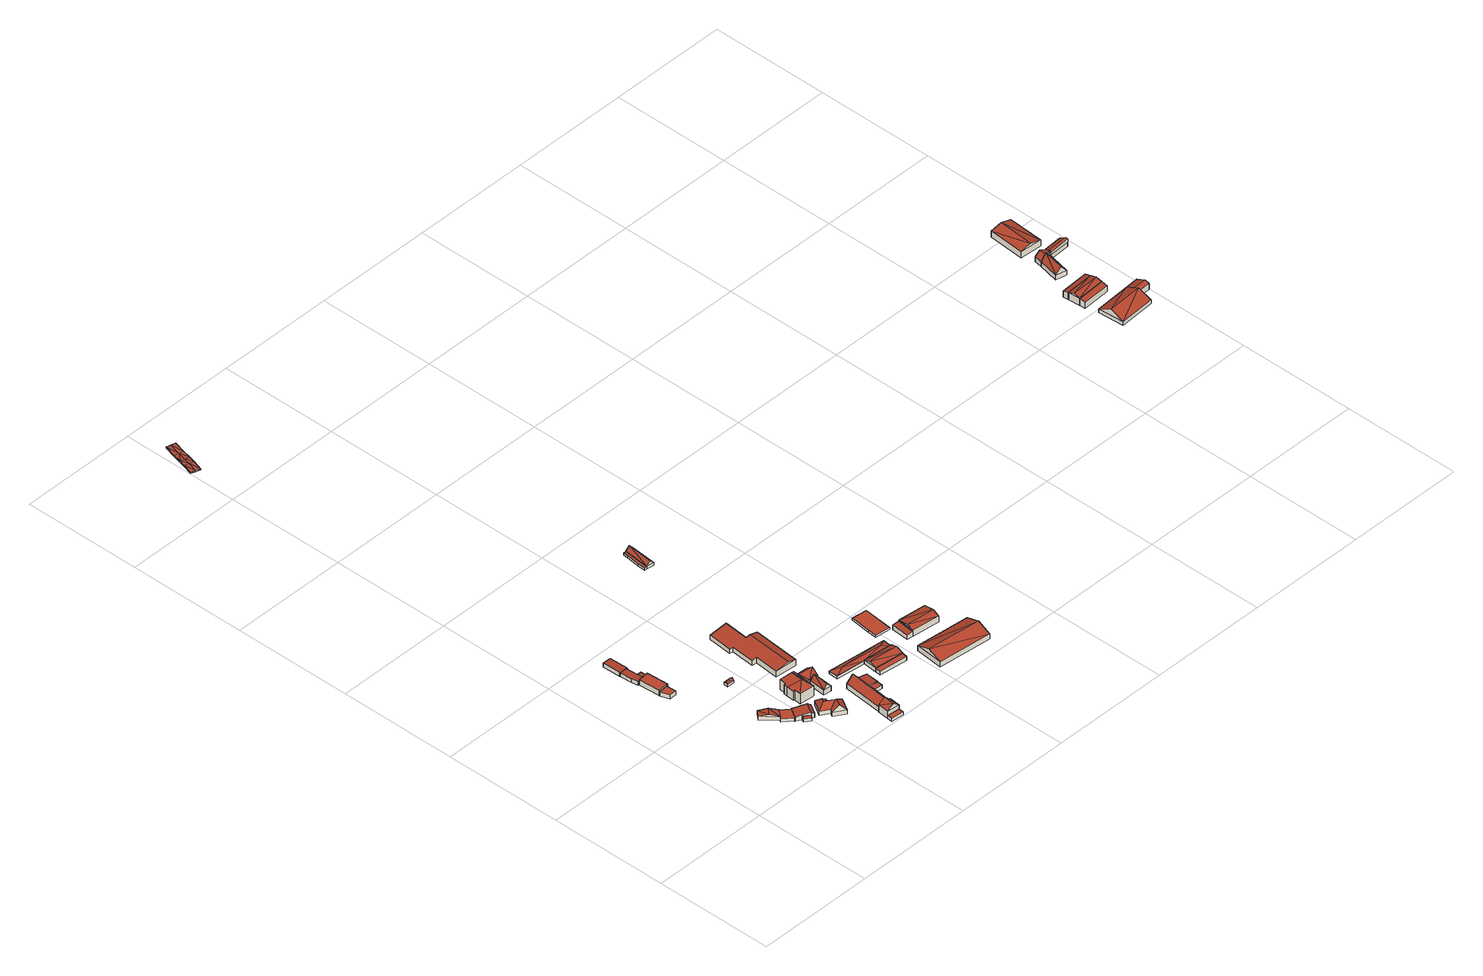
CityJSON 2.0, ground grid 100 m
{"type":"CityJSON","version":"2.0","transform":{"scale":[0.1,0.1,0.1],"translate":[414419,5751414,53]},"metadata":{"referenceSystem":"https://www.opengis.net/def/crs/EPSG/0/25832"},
"CityObjects":{
"building1":{"type":"Building","attributes":{"Gemeindeschluessel":"05515000","Geometrietyp2DReferenz":"3000","function":"51009_1610","roofType":"1000","measuredHeight":3.58},"geometry":[{"type":"Solid","lod":"2","boundaries":[[[[0,1,2,3]],[[4,5,1,0]],[[6,7,5,4]],[[3,2,7,6]],[[4,0,3,6]],[[1,5,7,2]]]],"semantics":{"surfaces":[{"type":"WallSurface"},{"type":"RoofSurface"},{"type":"GroundSurface"}],"values":[[0,0,0,0,1,2]]}}]},
"building2":{"type":"Building","attributes":{"Gemeindeschluessel":"05515000","Geometrietyp2DReferenz":"3000","function":"31001_2700","roofType":"1000","measuredHeight":4.67},"geometry":[{"type":"Solid","lod":"2","boundaries":[[[[8,9,10,11]],[[12,13,9,8]],[[14,15,13,12]],[[16,17,15,14]],[[11,10,17,16]],[[14,12,8,11,16]],[[9,13,15,17,10]]]],"semantics":{"surfaces":[{"type":"WallSurface"},{"type":"RoofSurface"},{"type":"GroundSurface"}],"values":[[0,0,0,0,0,1,2]]}}]},
"building3":{"type":"Building","attributes":{"Gemeindeschluessel":"05515000","Geometrietyp2DReferenz":"3000","function":"31001_2000"},"children":["building3-1","building3-2","building3-3"]},
"building3-1":{"type":"BuildingPart","attributes":{"roofType":"2100","measuredHeight":3.35},"parents":["building3"],"geometry":[{"type":"Solid","lod":"2","boundaries":[[[[18,19,20,21]],[[22,9,23,24]],[[25,26,9,22]],[[27,28,26,25]],[[29,30,31,28,27]],[[27,25,22,24,18,21,29]],[[19,23,9,26,28,31,20]],[[23,19,18,24]],[[30,29,21]],[[20,31,30,21]]]],"semantics":{"surfaces":[{"type":"WallSurface"},{"type":"RoofSurface"},{"type":"GroundSurface"},{"type":"ClosureSurface"}],"values":[[0,0,0,0,0,1,2,3,0,3]]}}]},
"building3-2":{"type":"BuildingPart","attributes":{"roofType":"2100","measuredHeight":2.73},"parents":["building3"],"geometry":[{"type":"Solid","lod":"2","boundaries":[[[[24,23,13,32]],[[33,34,19,18]],[[32,13,34,33]],[[18,24,32,33]],[[23,19,34,13]],[[19,23,24,18]]]],"semantics":{"surfaces":[{"type":"WallSurface"},{"type":"RoofSurface"},{"type":"GroundSurface"},{"type":"ClosureSurface"}],"values":[[0,0,0,1,2,3]]}}]},
"building3-3":{"type":"BuildingPart","attributes":{"roofType":"2100","measuredHeight":3.32},"parents":["building3"],"geometry":[{"type":"Solid","lod":"2","boundaries":[[[[35,36,37,38]],[[21,20,36,35]],[[39,40,31,30]],[[41,42,40,39]],[[38,37,42,41]],[[39,30,21,35,38,41]],[[36,20,31,40,42,37]],[[20,21,30,31]]]],"semantics":{"surfaces":[{"type":"WallSurface"},{"type":"RoofSurface"},{"type":"GroundSurface"},{"type":"ClosureSurface"}],"values":[[0,0,0,0,0,1,2,3]]}}]},
"building4":{"type":"Building","attributes":{"Gemeindeschluessel":"05515000","Geometrietyp2DReferenz":"3000","function":"31001_2700","roofType":"3100","measuredHeight":5.03},"geometry":[{"type":"Solid","lod":"2","boundaries":[[[[43,44,45,46]],[[47,48,44,43]],[[49,50,48,47]],[[46,45,50,49]],[[43,51,47]],[[49,52,46]],[[43,46,52]],[[52,51,43]],[[51,52,49]],[[49,47,51]],[[44,48,50,45]]]],"semantics":{"surfaces":[{"type":"WallSurface"},{"type":"RoofSurface"},{"type":"GroundSurface"}],"values":[[0,0,0,0,0,0,1,1,1,1,2]]}}]},
"building5":{"type":"Building","attributes":{"Gemeindeschluessel":"05515000","Geometrietyp2DReferenz":"3000","function":"51009_1610","roofType":"1000","measuredHeight":2.81},"geometry":[{"type":"Solid","lod":"2","boundaries":[[[[53,54,55,56]],[[57,58,54,53]],[[59,60,58,57]],[[61,62,60,59]],[[63,64,62,61]],[[65,66,64,63]],[[67,68,66,65]],[[56,55,68,67]],[[65,63,61,59,57,53,56,67]],[[54,58,60,62,64,66,68,55]]]],"semantics":{"surfaces":[{"type":"WallSurface"},{"type":"RoofSurface"},{"type":"GroundSurface"}],"values":[[0,0,0,0,0,0,0,0,1,2]]}}]},
"building6":{"type":"Building","attributes":{"Gemeindeschluessel":"05515000","Geometrietyp2DReferenz":"3000","function":"51009_1610","roofType":"2100","measuredHeight":3.33},"geometry":[{"type":"Solid","lod":"2","boundaries":[[[[69,70,71,72]],[[73,74,70,69]],[[75,76,74,73]],[[72,71,76,75]],[[73,69,72,75]],[[70,74,76,71]]]],"semantics":{"surfaces":[{"type":"WallSurface"},{"type":"RoofSurface"},{"type":"GroundSurface"}],"values":[[0,0,0,0,1,2]]}}]},
"building7":{"type":"Building","attributes":{"Gemeindeschluessel":"05515000","Geometrietyp2DReferenz":"3000","function":"31001_2700","roofType":"2100","measuredHeight":5.5},"geometry":[{"type":"Solid","lod":"2","boundaries":[[[[77,76,71,78]],[[79,80,76,77]],[[81,82,80,79]],[[83,84,82,81]],[[85,86,84,83]],[[78,71,86,85]],[[83,81,79,77,78,85]],[[76,80,82,84,86,71]]]],"semantics":{"surfaces":[{"type":"WallSurface"},{"type":"RoofSurface"},{"type":"GroundSurface"}],"values":[[0,0,0,0,0,0,1,2]]}}]},
"building8":{"type":"Building","attributes":{"Gemeindeschluessel":"05515000","Geometrietyp2DReferenz":"3000","function":"51009_1610","roofType":"2100","measuredHeight":5.53},"geometry":[{"type":"Solid","lod":"2","boundaries":[[[[87,88,84,83]],[[89,90,88,87]],[[85,86,90,89]],[[83,84,86,85]],[[89,87,83,85]],[[88,90,86,84]]]],"semantics":{"surfaces":[{"type":"WallSurface"},{"type":"RoofSurface"},{"type":"GroundSurface"}],"values":[[0,0,0,0,1,2]]}}]},
"building9":{"type":"Building","attributes":{"Gemeindeschluessel":"05515000","Geometrietyp2DReferenz":"3000","function":"31001_2700","roofType":"3100","measuredHeight":3.93},"geometry":[{"type":"Solid","lod":"2","boundaries":[[[[91,92,93,94]],[[95,96,92,91]],[[97,98,96,95]],[[94,93,98,97]],[[91,99,95]],[[97,100,94]],[[94,100,99]],[[99,91,94]],[[100,97,95]],[[95,99,100]],[[92,96,98,93]]]],"semantics":{"surfaces":[{"type":"WallSurface"},{"type":"RoofSurface"},{"type":"GroundSurface"}],"values":[[0,0,0,0,0,0,1,1,1,1,2]]}}]},
"building10":{"type":"Building","attributes":{"name":"Markfort","Gemeindeschluessel":"05515000","Geometrietyp2DReferenz":"3000","function":"31001_1100","roofType":"5000","measuredHeight":9.48},"address":[{"country":"Germany","locality":"Münster","thoroughfareNumber":"6","thoroughfareName":"Tiergarten"}],"geometry":[{"type":"Solid","lod":"2","boundaries":[[[[101,102,103,104]],[[105,106,102,101]],[[107,108,106,105]],[[109,110,108,107]],[[111,112,110,109]],[[113,114,112,111]],[[115,116,114,113]],[[104,103,116,115]],[[117,118,119,115,113,120]],[[120,113,111,121]],[[111,109,121]],[[120,121,109,107,117]],[[117,107,105,118]],[[119,118,105,101,122]],[[101,104,122]],[[122,104,115,119]],[[102,106,108,110,112,114,116,103]]]],"semantics":{"surfaces":[{"type":"WallSurface"},{"type":"RoofSurface"},{"type":"GroundSurface"}],"values":[[0,0,0,0,0,0,0,0,1,1,1,1,1,1,0,1,2]]}}]},
"building11":{"type":"Building","attributes":{"Gemeindeschluessel":"05515000","Geometrietyp2DReferenz":"3000","function":"31001_1000","roofType":"3200","measuredHeight":15.1},"address":[{"country":"Germany","locality":"Münster","thoroughfareNumber":"5","thoroughfareName":"Tiergarten"}],"geometry":[{"type":"Solid","lod":"2","boundaries":[[[[123,124,125,126]],[[127,128,124,123]],[[129,130,128,127]],[[131,132,130,129]],[[133,134,132,131]],[[135,136,134,133]],[[137,138,136,135]],[[139,140,138,137]],[[141,142,140,139]],[[143,144,142,141]],[[126,125,144,143]],[[135,145,137]],[[143,146,126]],[[133,131,129,146,145,135]],[[127,123,126,146,129]],[[139,137,145,141]],[[141,145,146,143]],[[124,128,130,132,134,136,138,140,142,144,125]]]],"semantics":{"surfaces":[{"type":"WallSurface"},{"type":"RoofSurface"},{"type":"GroundSurface"}],"values":[[0,0,0,0,0,0,0,0,0,0,0,1,1,1,1,1,1,2]]}}]},
"building12":{"type":"Building","attributes":{"Gemeindeschluessel":"05515000","Geometrietyp2DReferenz":"3000","function":"51009_1610","roofType":"1000","measuredHeight":2.69},"geometry":[{"type":"Solid","lod":"2","boundaries":[[[[147,148,149,150]],[[151,152,148,147]],[[153,154,152,151]],[[150,149,154,153]],[[151,147,150,153]],[[148,152,154,149]]]],"semantics":{"surfaces":[{"type":"WallSurface"},{"type":"RoofSurface"},{"type":"GroundSurface"}],"values":[[0,0,0,0,1,2]]}}]},
"building13":{"type":"Building","attributes":{"Gemeindeschluessel":"05515000","Geometrietyp2DReferenz":"3000","function":"31001_1000","roofType":"5000","measuredHeight":10.45},"geometry":[{"type":"Solid","lod":"2","boundaries":[[[[155,156,157,158]],[[159,160,156,155]],[[161,152,160,159]],[[162,148,152,161]],[[163,164,148,162]],[[158,157,164,163]],[[165,166,158]],[[165,158,163]],[[163,162,165]],[[161,159,155]],[[161,155,166]],[[166,165,161]],[[158,166,155]],[[161,165,162]],[[156,160,152,148,164,157]]]],"semantics":{"surfaces":[{"type":"WallSurface"},{"type":"RoofSurface"},{"type":"GroundSurface"}],"values":[[0,0,0,0,0,0,1,1,1,1,1,1,0,0,2]]}}]},
"building14":{"type":"Building","attributes":{"Gemeindeschluessel":"05515000","Geometrietyp2DReferenz":"3000","function":"31001_2700","roofType":"3100","measuredHeight":8.33},"geometry":[{"type":"Solid","lod":"2","boundaries":[[[[167,168,169,170]],[[171,172,168,167]],[[173,174,172,171]],[[170,169,174,173]],[[167,175,171]],[[173,176,170]],[[170,176,175]],[[175,167,170]],[[176,173,171]],[[171,175,176]],[[168,172,174,169]]]],"semantics":{"surfaces":[{"type":"WallSurface"},{"type":"RoofSurface"},{"type":"GroundSurface"}],"values":[[0,0,0,0,0,0,1,1,1,1,2]]}}]},
"building15":{"type":"Building","attributes":{"Gemeindeschluessel":"05515000","Geometrietyp2DReferenz":"3000","function":"31001_1000","roofType":"5000","measuredHeight":9.7},"geometry":[{"type":"Solid","lod":"2","boundaries":[[[[177,178,179,180]],[[181,182,178,177]],[[183,184,182,181]],[[185,186,184,183]],[[180,179,186,185]],[[185,183,187]],[[185,187,188]],[[188,180,185]],[[183,181,187]],[[187,181,177,188]],[[177,180,188]],[[178,182,184,186,179]]]],"semantics":{"surfaces":[{"type":"WallSurface"},{"type":"RoofSurface"},{"type":"GroundSurface"}],"values":[[0,0,0,0,0,1,1,1,0,1,0,2]]}}]},
"building16":{"type":"Building","attributes":{"Gemeindeschluessel":"05515000","Geometrietyp2DReferenz":"3000","function":"31001_2700"},"children":["building16-1","building16-2"]},
"building16-1":{"type":"BuildingPart","attributes":{"roofType":"3100","measuredHeight":10.23},"parents":["building16"],"geometry":[{"type":"Solid","lod":"2","boundaries":[[[[189,190,191,192]],[[193,194,190,189]],[[195,196,194,193]],[[197,198,196,195]],[[199,200,198,197]],[[201,202,203,200,199]],[[192,191,204,205,206]],[[197,195,193,199]],[[189,192,206,201,199,193]],[[190,194,196,198,200,203,204,191]],[[202,201,206,205]],[[204,203,202,205]]]],"semantics":{"surfaces":[{"type":"WallSurface"},{"type":"RoofSurface"},{"type":"GroundSurface"},{"type":"ClosureSurface"}],"values":[[0,0,0,0,0,0,0,1,1,2,0,3]]}}]},
"building16-2":{"type":"BuildingPart","attributes":{"roofType":"2100","measuredHeight":4.35},"parents":["building16"],"geometry":[{"type":"Solid","lod":"2","boundaries":[[[[207,208,209,210]],[[211,212,208,207]],[[205,204,212,211]],[[210,209,203,202]],[[205,211,207,210,202]],[[208,212,204,203,209]],[[204,205,202,203]]]],"semantics":{"surfaces":[{"type":"WallSurface"},{"type":"RoofSurface"},{"type":"GroundSurface"},{"type":"ClosureSurface"}],"values":[[0,0,0,0,1,2,3]]}}]},
"building17":{"type":"Building","attributes":{"Gemeindeschluessel":"05515000","Geometrietyp2DReferenz":"3000","function":"31001_2700","roofType":"5000","measuredHeight":7},"geometry":[{"type":"Solid","lod":"2","boundaries":[[[[213,214,215,216]],[[217,218,214,213]],[[219,220,218,217]],[[221,222,220,219]],[[223,224,222,221]],[[225,226,224,223]],[[227,228,226,225]],[[229,230,228,227]],[[231,232,230,229]],[[216,215,232,231]],[[233,229,227,225,223,221,219,217,213,234]],[[231,233,234,216]],[[216,234,213]],[[229,233,231]],[[214,218,220,222,224,226,228,230,232,215]]]],"semantics":{"surfaces":[{"type":"WallSurface"},{"type":"RoofSurface"},{"type":"GroundSurface"}],"values":[[0,0,0,0,0,0,0,0,0,0,1,1,0,0,2]]}}]},
"building18":{"type":"Building","attributes":{"Gemeindeschluessel":"05515000","Geometrietyp2DReferenz":"3000","function":"51009_1610","roofType":"1000","measuredHeight":3.15},"geometry":[{"type":"Solid","lod":"2","boundaries":[[[[235,204,191,236]],[[237,212,204,235]],[[238,239,212,237]],[[236,191,239,238]],[[237,235,236,238]],[[204,212,239,191]]]],"semantics":{"surfaces":[{"type":"WallSurface"},{"type":"RoofSurface"},{"type":"GroundSurface"}],"values":[[0,0,0,0,1,2]]}}]},
"building19":{"type":"Building","attributes":{"Geometrietyp2DReferenz":"2000","Gemeindeschluessel":"05515000","function":"53001_1800","roofType":"9999","measuredHeight":1},"geometry":[{"type":"Solid","lod":"2","boundaries":[[[[240,241,242]],[[241,243,242]],[[244,245,240]],[[245,241,240]],[[246,247,244]],[[247,245,244]],[[248,249,246]],[[249,247,246]],[[250,251,248]],[[251,249,248]],[[252,253,250]],[[253,251,250]],[[254,255,252]],[[255,253,252]],[[256,257,254]],[[257,255,254]],[[258,259,256]],[[259,257,256]],[[260,261,258]],[[261,259,258]],[[262,263,260]],[[263,261,260]],[[264,265,262]],[[265,263,262]],[[266,267,264]],[[267,265,264]],[[242,243,266]],[[243,267,266]],[[268,243,245]],[[245,243,241]],[[269,268,247]],[[247,268,245]],[[247,249,269]],[[270,269,253]],[[253,269,251]],[[251,269,249]],[[257,270,255]],[[255,270,253]],[[265,267,268]],[[268,267,243]],[[263,265,268]],[[263,268,269]],[[261,263,270]],[[270,263,269]],[[259,261,257]],[[257,261,270]],[[271,244,242]],[[244,240,242]],[[272,246,271]],[[246,244,271]],[[246,272,248]],[[273,252,272]],[[252,250,272]],[[250,248,272]],[[256,254,273]],[[254,252,273]],[[264,271,266]],[[260,273,262]],[[271,242,266]],[[262,271,264]],[[262,272,271]],[[273,272,262]],[[258,256,260]],[[256,273,260]]]],"semantics":{"surfaces":[{"type":"WallSurface"},{"type":"GroundSurface"},{"type":"RoofSurface"}],"values":[[0,0,0,0,0,0,0,0,0,0,0,0,0,0,0,0,0,0,0,0,0,0,0,0,0,0,0,0,1,1,1,1,1,1,1,1,1,1,1,1,1,1,1,1,1,1,2,2,2,2,2,2,2,2,2,2,2,2,2,2,2,2,2,2]]}}]},
"building20":{"type":"Building","attributes":{"Gemeindeschluessel":"05515000","Geometrietyp2DReferenz":"3000","function":"51003_1201","roofType":"5000","measuredHeight":3.29},"geometry":[{"type":"Solid","lod":"2","boundaries":[[[[274,275,276,277]],[[278,279,275,274]],[[280,281,279,278]],[[282,283,281,280]],[[277,276,283,282]],[[284,278,285]],[[285,286,284]],[[277,287,288]],[[286,285,274]],[[288,286,274]],[[274,277,288]],[[280,284,286]],[[280,286,288]],[[280,288,287]],[[287,282,280]],[[274,285,278]],[[278,284,280]],[[282,287,277]],[[275,279,281,283,276]]]],"semantics":{"surfaces":[{"type":"WallSurface"},{"type":"RoofSurface"},{"type":"GroundSurface"}],"values":[[0,0,0,0,0,1,1,1,1,1,1,1,1,1,1,0,0,0,2]]}}]},
"building21":{"type":"Building","attributes":{"Gemeindeschluessel":"05515000","Geometrietyp2DReferenz":"3000","function":"51009_1610","roofType":"1000","measuredHeight":3.38},"geometry":[{"type":"Solid","lod":"2","boundaries":[[[[289,290,291,292]],[[293,294,290,289]],[[295,296,294,293]],[[292,291,296,295]],[[293,289,292,295]],[[290,294,296,291]]]],"semantics":{"surfaces":[{"type":"WallSurface"},{"type":"RoofSurface"},{"type":"GroundSurface"}],"values":[[0,0,0,0,1,2]]}}]},
"building22":{"type":"Building","attributes":{"Gemeindeschluessel":"05515000","Geometrietyp2DReferenz":"3000","function":"31001_2700","roofType":"3100","measuredHeight":5.56},"geometry":[{"type":"Solid","lod":"2","boundaries":[[[[297,298,299,300]],[[301,302,298,297]],[[303,304,302,301]],[[300,299,304,303]],[[297,305,301]],[[303,306,300]],[[300,306,305]],[[305,297,300]],[[306,303,301]],[[301,305,306]],[[298,302,304,299]]]],"semantics":{"surfaces":[{"type":"WallSurface"},{"type":"RoofSurface"},{"type":"GroundSurface"}],"values":[[0,0,0,0,0,0,1,1,1,1,2]]}}]},
"building23":{"type":"Building","attributes":{"Gemeindeschluessel":"05515000","Geometrietyp2DReferenz":"3000","function":"51009_1610","roofType":"2100","measuredHeight":2.25},"geometry":[{"type":"Solid","lod":"2","boundaries":[[[[307,308,309,310]],[[311,312,308,307]],[[313,314,312,311]],[[315,316,314,313]],[[317,318,316,315]],[[310,309,318,317]],[[315,313,311,307,310,317]],[[308,312,314,316,318,309]]]],"semantics":{"surfaces":[{"type":"WallSurface"},{"type":"RoofSurface"},{"type":"GroundSurface"}],"values":[[0,0,0,0,0,0,1,2]]}}]},
"building24":{"type":"Building","attributes":{"Gemeindeschluessel":"05515000","Geometrietyp2DReferenz":"3000","function":"31001_2700","roofType":"3100","measuredHeight":5.88},"geometry":[{"type":"Solid","lod":"2","boundaries":[[[[319,320,321,322]],[[323,324,320,319]],[[325,326,324,323]],[[322,321,326,325]],[[319,327,323]],[[325,328,322]],[[327,319,322]],[[322,328,327]],[[323,327,328]],[[328,325,323]],[[320,324,326,321]]]],"semantics":{"surfaces":[{"type":"WallSurface"},{"type":"RoofSurface"},{"type":"GroundSurface"}],"values":[[0,0,0,0,0,0,1,1,1,1,2]]}}]},
"building25":{"type":"Building","attributes":{"Gemeindeschluessel":"05515000","Geometrietyp2DReferenz":"3000","function":"51003_1201","roofType":"1000","measuredHeight":1.62},"geometry":[{"type":"Solid","lod":"2","boundaries":[[[[329,330,331,332]],[[333,334,330,329]],[[335,336,334,333]],[[337,338,336,335]],[[332,331,338,337]],[[335,333,329,332,337]],[[330,334,336,338,331]]]],"semantics":{"surfaces":[{"type":"WallSurface"},{"type":"RoofSurface"},{"type":"GroundSurface"}],"values":[[0,0,0,0,0,1,2]]}}]},
"building26":{"type":"Building","attributes":{"Gemeindeschluessel":"05515000","Geometrietyp2DReferenz":"3000","function":"31001_2700","roofType":"2100","measuredHeight":4.39},"geometry":[{"type":"Solid","lod":"2","boundaries":[[[[339,340,341,342]],[[343,344,340,339]],[[345,346,344,343]],[[342,341,346,345]],[[343,339,342,345]],[[340,344,346,341]]]],"semantics":{"surfaces":[{"type":"WallSurface"},{"type":"RoofSurface"},{"type":"GroundSurface"}],"values":[[0,0,0,0,1,2]]}}]},
"building27":{"type":"Building","attributes":{"Gemeindeschluessel":"05515000","Geometrietyp2DReferenz":"3000","function":"31001_2700","roofType":"3100","measuredHeight":8.72},"geometry":[{"type":"Solid","lod":"2","boundaries":[[[[347,348,349,350]],[[351,352,348,347]],[[353,354,352,351]],[[350,349,354,353]],[[347,355,351]],[[353,356,350]],[[355,347,350]],[[350,356,355]],[[351,355,356]],[[356,353,351]],[[348,352,354,349]]]],"semantics":{"surfaces":[{"type":"WallSurface"},{"type":"RoofSurface"},{"type":"GroundSurface"}],"values":[[0,0,0,0,0,0,1,1,1,1,2]]}}]},
"building28":{"type":"Building","attributes":{"Gemeindeschluessel":"05515000","Geometrietyp2DReferenz":"3000","function":"31001_2700","roofType":"3100","measuredHeight":7.29},"geometry":[{"type":"Solid","lod":"2","boundaries":[[[[357,358,359,360]],[[361,362,358,357]],[[363,364,362,361]],[[360,359,364,363]],[[357,365,361]],[[363,366,360]],[[365,357,360]],[[360,366,365]],[[361,365,366]],[[366,363,361]],[[358,362,364,359]]]],"semantics":{"surfaces":[{"type":"WallSurface"},{"type":"RoofSurface"},{"type":"GroundSurface"}],"values":[[0,0,0,0,0,0,1,1,1,1,2]]}}]},
"building29":{"type":"Building","attributes":{"Gemeindeschluessel":"05570024","Geometrietyp2DReferenz":"3000","function":"51009_1610","roofType":"2100","measuredHeight":6.55},"geometry":[{"type":"Solid","lod":"2","boundaries":[[[[367,368,369,370]],[[371,372,368,367]],[[373,374,372,371]],[[370,369,374,373]],[[371,367,370,373]],[[368,372,374,369]]]],"semantics":{"surfaces":[{"type":"WallSurface"},{"type":"RoofSurface"},{"type":"GroundSurface"}],"values":[[0,0,0,0,1,2]]}}]},
"building30":{"type":"Building","attributes":{"Gemeindeschluessel":"05570024","Geometrietyp2DReferenz":"3000","function":"31001_2700","roofType":"3100","measuredHeight":8.05},"geometry":[{"type":"Solid","lod":"2","boundaries":[[[[375,376,377,378]],[[371,379,376,375]],[[367,380,379,371]],[[378,377,380,367]],[[375,381,371]],[[367,382,378]],[[382,381,375]],[[375,378,382]],[[367,371,381]],[[381,382,367]],[[376,379,380,377]]]],"semantics":{"surfaces":[{"type":"WallSurface"},{"type":"RoofSurface"},{"type":"GroundSurface"}],"values":[[0,0,0,0,0,0,1,1,1,1,2]]}}]},
"building31":{"type":"Building","attributes":{"Gemeindeschluessel":"05570024","Geometrietyp2DReferenz":"3000","function":"51009_1610","roofType":"2100","measuredHeight":6.64},"geometry":[{"type":"Solid","lod":"2","boundaries":[[[[383,376,384,385]],[[378,377,376,383]],[[386,387,377,378]],[[385,384,387,386]],[[378,383,385,386]],[[376,377,387,384]]]],"semantics":{"surfaces":[{"type":"WallSurface"},{"type":"RoofSurface"},{"type":"GroundSurface"}],"values":[[0,0,0,0,1,2]]}}]},
"building32":{"type":"Building","attributes":{"Gemeindeschluessel":"05570024","Geometrietyp2DReferenz":"3000","function":"31001_2700"},"children":["building32-1","building32-2"]},
"building32-1":{"type":"BuildingPart","attributes":{"roofType":"3100","measuredHeight":8.43},"parents":["building32"],"geometry":[{"type":"Solid","lod":"2","boundaries":[[[[388,389,390,391]],[[392,393,394,395]],[[391,390,393,392]],[[392,396,391]],[[396,397,398,399,388]],[[388,391,396]],[[392,395,397]],[[397,396,392]],[[389,400,394,393,390]],[[400,401,395,394]],[[389,388,401,400]],[[402,403,398,397,395,401]],[[399,402,401,388]],[[398,403,402,399]]]],"semantics":{"surfaces":[{"type":"WallSurface"},{"type":"RoofSurface"},{"type":"GroundSurface"},{"type":"ClosureSurface"}],"values":[[0,0,0,0,1,1,1,1,2,0,3,0,3,3]]}}]},
"building32-2":{"type":"BuildingPart","attributes":{"roofType":"3100","measuredHeight":6.79},"parents":["building32"],"geometry":[{"type":"Solid","lod":"2","boundaries":[[[[404,405,389,388,406]],[[407,408,405,404]],[[402,401,400,408,407]],[[404,409,407]],[[406,398,403,409,404]],[[407,409,403,402]],[[405,408,400,389]],[[388,399,406]],[[389,400,401,388]],[[401,402,399,388]],[[398,406,399]],[[403,398,399,402]]]],"semantics":{"surfaces":[{"type":"WallSurface"},{"type":"RoofSurface"},{"type":"GroundSurface"},{"type":"ClosureSurface"}],"values":[[0,0,0,0,1,1,2,0,3,3,0,3]]}}]},
"building33":{"type":"Building","attributes":{"Gemeindeschluessel":"05570024","Geometrietyp2DReferenz":"3000","function":"31001_2700"},"children":["building33-1","building33-2","building33-3"]},
"building33-1":{"type":"BuildingPart","attributes":{"roofType":"3100","measuredHeight":7.6},"parents":["building33"],"geometry":[{"type":"Solid","lod":"2","boundaries":[[[[410,411,412,413]],[[414,415,411,410]],[[416,417,418,419]],[[413,412,417,416]],[[420,421,422,423,413,416]],[[423,422,424,425]],[[425,424,426,414,410]],[[423,425,410,413]],[[420,416,419]],[[411,415,418,417,412]],[[415,414,419,418]],[[424,422,421,426]],[[426,421,420,419,414]]]],"semantics":{"surfaces":[{"type":"WallSurface"},{"type":"RoofSurface"},{"type":"GroundSurface"},{"type":"ClosureSurface"}],"values":[[0,0,0,0,1,1,0,0,0,2,3,0,3]]}}]},
"building33-2":{"type":"BuildingPart","attributes":{"roofType":"3100","measuredHeight":8.63},"parents":["building33"],"geometry":[{"type":"Solid","lod":"2","boundaries":[[[[427,428,429,430]],[[431,420,419,418,428,427]],[[427,432,431]],[[430,433,434,432,427]],[[421,431,432,434,435,426]],[[428,418,415,436,429]],[[420,431,421]],[[415,418,419,414]],[[414,419,420,421,426]],[[437,436,415,414,426,438]],[[429,436,437,439,430]],[[437,438,439]],[[438,426,435]],[[430,439,433]],[[433,439,438,435,434]]]],"semantics":{"surfaces":[{"type":"WallSurface"},{"type":"RoofSurface"},{"type":"GroundSurface"},{"type":"ClosureSurface"}],"values":[[0,0,0,1,1,2,0,3,3,0,3,3,0,0,3]]}}]},
"building33-3":{"type":"BuildingPart","attributes":{"roofType":"3100","measuredHeight":9.54},"parents":["building33"],"geometry":[{"type":"Solid","lod":"2","boundaries":[[[[440,441,436,437]],[[442,443,441,440]],[[444,445,443,442]],[[446,430,429,445,444]],[[446,444,447]],[[448,447,444]],[[438,435,447,448,437]],[[442,440,437,448]],[[444,442,448]],[[436,441,443,445,429]],[[430,446,433,439]],[[429,430,439,437,436]],[[447,435,434,433,446]],[[438,437,439]],[[434,435,438,439,433]]]],"semantics":{"surfaces":[{"type":"WallSurface"},{"type":"RoofSurface"},{"type":"GroundSurface"},{"type":"ClosureSurface"}],"values":[[0,0,0,0,1,1,1,1,0,2,0,3,0,3,3]]}}]},
"building34":{"type":"Building","attributes":{"Gemeindeschluessel":"05570024","Geometrietyp2DReferenz":"3000","function":"31001_2700","roofType":"3100","measuredHeight":7.99},"geometry":[{"type":"Solid","lod":"2","boundaries":[[[[449,450,451,452]],[[453,454,450,449]],[[455,456,454,453]],[[452,451,456,455]],[[449,457,453]],[[455,458,452]],[[458,457,449]],[[449,452,458]],[[455,453,457]],[[457,458,455]],[[450,454,456,451]]]],"semantics":{"surfaces":[{"type":"WallSurface"},{"type":"RoofSurface"},{"type":"GroundSurface"}],"values":[[0,0,0,0,0,0,1,1,1,1,2]]}}]}
},
"vertices":[
[549,1391,50],[549,1391,14],[468,1385,14],[468,1385,50],[554,1310,50],[554,1310,14],[492,1306,50],[492,1306,14],
[456,1566,62],[456,1566,16],[468,1385,16],[468,1385,62],[548,1573,62],[548,1573,16],[560,1391,62],[560,1391,16],[549,1391,62],[549,1391,16],
[508,1631,43],[508,1631,16],[501,1729,16],[501,1729,43],[456,1566,49],[513,1570,16],[513,1570,43],[449,1568,49],[449,1568,16],[442,1622,49],[442,1622,16],[433,1725,50],[433,1725,49],[433,1725,16],
[548,1573,40],[544,1633,40],[544,1633,16],
[513,1730,41],[513,1730,16],[507,1889,16],[507,1889,41],[433,1729,49],[433,1729,16],[429,1883,49],[429,1883,16],
[847,589,48],[847,589,17],[895,650,17],[895,650,48],[743,702,48],[743,702,17],[785,750,48],[785,750,17],[795,645,68],[840,700,68],
[963,596,43],[963,596,15],[895,650,15],[895,650,43],[912,510,43],[912,510,15],[908,504,43],[908,504,15],[905,506,43],[905,506,15],[909,512,43],[909,512,15],[834,574,43],[834,574,15],[847,589,43],[847,589,15],
[992,428,41],[992,428,14],[1009,448,14],[1009,448,47],[944,460,41],[944,460,14],[956,482,47],[956,482,14],
[956,482,57],[1009,448,69],[912,510,47],[912,510,14],[963,596,46],[963,596,14],[1061,533,69],[1061,533,14],[1009,449,69],[1009,449,14],
[1083,520,52],[1083,520,14],[1031,437,53],[1031,437,14],
[856,1100,43],[856,1100,19],[916,1096,19],[916,1096,43],[858,1135,43],[858,1135,19],[918,1131,43],[918,1131,19],[857,1118,58],[917,1114,58],
[1124,354,51],[1124,354,14],[1214,298,14],[1214,298,51],[1141,384,51],[1141,384,14],[1071,428,51],[1071,428,14],[1134,529,51],[1134,529,14],[1201,487,51],[1201,487,14],[1185,459,51],[1185,459,14],[1276,402,51],[1276,402,14],[1131,442,98],[1199,399,98],[1203,385,109],[1130,446,95],[1147,474,94],[1169,326,108],
[1073,664,107],[1073,664,18],[1068,609,18],[1068,609,107],[1063,664,98],[1063,664,18],[1069,733,98],[1069,733,18],[1072,763,98],[1072,763,18],[1081,762,107],[1081,762,18],[1086,816,107],[1086,816,18],[1215,805,107],[1215,805,18],[1205,697,107],[1205,697,18],[1204,691,107],[1204,691,18],[1196,598,107],[1196,598,18],[1146,759,169],[1137,656,169],
[1370,60,42],[1370,60,15],[1365,13,15],[1365,13,42],[1475,49,42],[1475,49,15],[1470,2,42],[1470,2,15],
[1483,142,76],[1483,142,15],[1381,152,15],[1381,152,76],[1485,141,76],[1485,141,15],[1475,49,76],[1370,60,76],[1380,153,76],[1380,153,15],[1424,54,120],[1434,147,120],
[1317,547,60],[1317,547,18],[1330,686,18],[1330,686,60],[1249,553,60],[1249,553,18],[1262,692,60],[1262,692,18],[1283,550,101],[1296,689,101],
[1215,805,69],[1215,805,17],[1205,697,17],[1205,697,69],[1340,794,69],[1340,794,17],[1330,686,69],[1330,686,17],[1262,692,69],[1262,692,17],[1335,740,114],[1210,751,114],
[1483,142,60],[1483,142,16],[1500,313,16],[1500,313,59],[1432,147,118],[1432,147,16],[1381,152,60],[1381,152,16],[1413,485,60],[1413,485,16],[1464,480,118],[1464,480,16],[1515,475,60],[1515,475,59],[1515,475,16],[1504,361,16],[1504,361,59],[1504,361,60],
[1586,354,46],[1586,354,16],[1596,466,16],[1596,466,46],[1582,355,46],[1582,355,16],
[1168,930,65],[1168,930,15],[1350,914,15],[1350,914,70],[1185,1131,65],[1185,1131,15],[1145,1137,57],[1145,1137,15],[1161,1332,57],[1161,1332,15],[1134,1337,53],[1134,1337,15],[1152,1542,53],[1152,1542,15],[1300,1528,79],[1300,1528,15],[1282,1321,79],[1282,1321,15],[1387,1311,69],[1387,1311,15],[1318,1318,85],[1284,920,85],
[1504,361,48],[1500,313,48],[1582,355,48],[1578,306,48],[1578,306,16],
[168,5698,19],[168,5698,9],[129,5708,19],[129,5708,9],[142,5595,19],[142,5595,9],[125,5526,19],[125,5526,9],[125,5525,19],[125,5525,9],[125,5524,19],[125,5524,9],[108,5466,19],[108,5466,9],[83,5383,18],[83,5383,8],[45,5394,18],[45,5394,8],[6,5405,18],[6,5405,8],[31,5488,19],[31,5488,9],[48,5546,19],[48,5546,9],[65,5614,19],[65,5614,9],[90,5717,19],[90,5717,9],[103,5604,9],[86,5536,9],[69,5477,9],[103,5604,19],[86,5536,19],[69,5477,19],
[1944,632,42],[1944,632,18],[1447,683,18],[1447,683,42],[1936,553,42],[1936,553,18],[1687,578,42],[1687,578,18],[1439,604,42],[1439,604,18],[1935,553,43],[1944,632,41],[1881,601,51],[1439,604,43],[1529,637,51],
[1676,458,52],[1676,458,18],[1674,412,18],[1674,412,52],[1924,434,52],[1924,434,18],[1915,388,52],[1915,388,18],
[1676,458,53],[1676,458,20],[1924,434,20],[1924,434,53],[1687,578,53],[1687,578,20],[1936,553,53],[1936,553,20],[1681,518,75],[1930,493,75],
[1397,2451,27],[1397,2451,11],[1391,2386,11],[1391,2386,27],[1409,2565,27],[1409,2565,11],[1413,2605,27],[1413,2605,11],[1433,2602,33],[1433,2602,11],[1411,2384,33],[1411,2384,11],
[1433,2602,35],[1433,2602,10],[1411,2384,10],[1411,2384,35],[1494,2595,35],[1494,2595,10],[1473,2376,35],[1473,2376,10],[1464,2598,69],[1442,2380,69],
[2106,947,34],[2106,947,17],[1976,961,17],[1976,961,34],[2079,700,34],[2079,700,17],[1952,714,34],[1952,714,17],[1958,787,34],[1958,787,17],
[2150,682,61],[2150,682,17],[2096,687,17],[2096,687,57],[2135,533,61],[2135,533,17],[2081,538,57],[2081,538,17],
[2504,360,60],[2504,360,16],[2048,406,16],[2048,406,60],[2480,124,60],[2480,124,16],[2024,171,60],[2024,171,16],[2492,242,103],[2036,289,103],
[2390,658,69],[2390,658,15],[2150,682,15],[2150,682,69],[2374,508,69],[2374,508,15],[2135,533,69],[2135,533,15],[2381,570,88],[2141,594,88],
[5538,2120,79],[5538,2120,14],[5542,2071,14],[5542,2071,66],[5776,2134,79],[5776,2134,14],[5779,2085,66],[5779,2085,14],
[5770,2235,79],[5770,2235,13],[5532,2223,13],[5532,2223,79],[5776,2134,13],[5538,2120,13],[5773,2185,94],[5535,2172,94],
[5770,2235,80],[5767,2284,13],[5767,2284,66],[5530,2269,66],[5530,2269,13],
[5877,1991,47],[5877,1991,15],[5573,1973,15],[5573,1973,47],[5587,1753,47],[5587,1753,15],[5890,1771,15],[5890,1771,47],[5580,1863,99],[5883,1881,99],[5879,1955,64],[5877,1989,48],[5883,1881,15],[5883,1881,47],[5883,1881,67],[5881,1915,83],
[5988,1997,48],[5988,1997,15],[5877,1991,48],[5994,1888,67],[5994,1888,15],[5992,1921,83],
[5948,2619,50],[5948,2619,12],[5944,2690,12],[5944,2690,50],[5770,2610,50],[5770,2610,12],[5765,2680,50],[5765,2680,12],[5767,2653,12],[5767,2653,50],[5767,2653,68],[5768,2640,77],[5769,2623,88],[5947,2633,88],[5770,2610,79],[5948,2619,79],[5770,2610,75],
[5678,2672,58],[5678,2672,12],[5664,2604,12],[5664,2604,50],[5767,2653,78],[5714,2664,99],[5668,2604,54],[5708,2606,99],[5727,2607,91],[5761,2609,12],[5761,2609,54],[5747,2608,70],[5682,2605,54],
[5753,2574,54],[5753,2574,12],[5718,2411,54],[5718,2411,12],[5627,2431,54],[5627,2431,12],[5664,2604,54],[5712,2607,108],[5672,2421,108],
[5658,3074,69],[5658,3074,14],[5636,2768,14],[5636,2768,69],[5844,3060,69],[5844,3060,14],[5822,2756,69],[5822,2756,14],[5751,3067,94],[5729,2762,94]
]}
